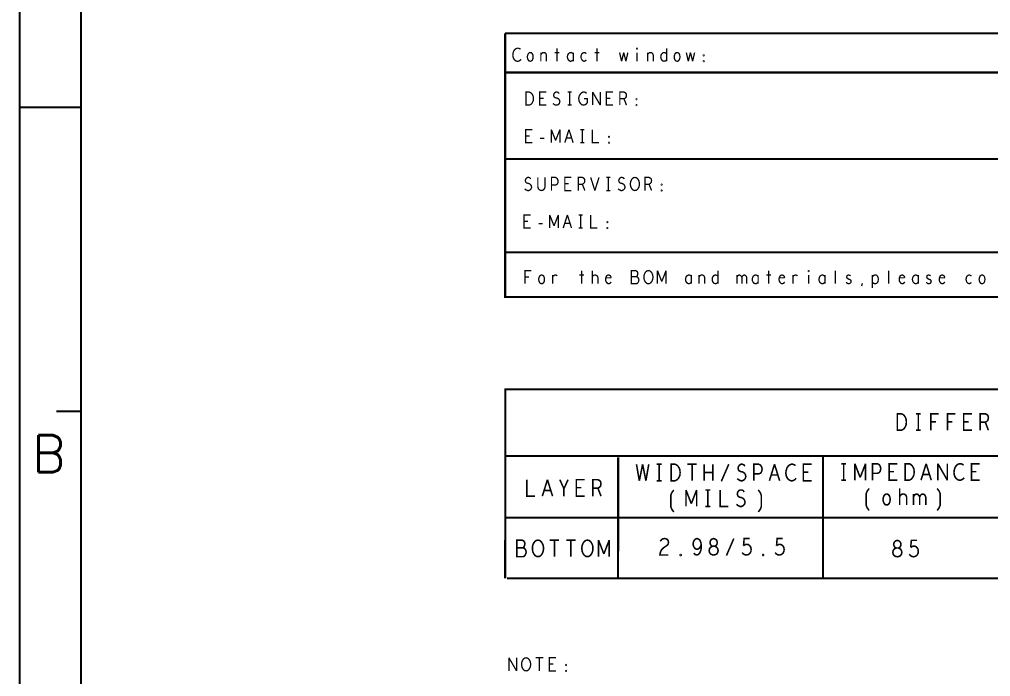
# Model space of a CAD drawing. Header units: millimetres. Extents: x 3885 to 4350, y -149 to 182.
# Drawn here: x 3884.5 to 3978.8, y 57.7 to 121.5 of the extents above; entities that cross this region are included whole.
import ezdxf

# ---------------------------------------------------------------- set-up
doc = ezdxf.new("R2010")
doc.units = ezdxf.units.MM
doc.header["$LTSCALE"] = 23.1
doc.linetypes.add('PHANTOM', pattern=[29.5, 9.5, -1.5, 3, -1.5, 3, -1.5, 9.5])
doc.layers.get('0').update_dxf_attribs({"linetype": 'CONTINUOUS'})
doc.layers.add('0PAPERF', color=2, linetype='PHANTOM', plot=False)
doc.styles.add('SIMPLEX', font='simplex.shx')

msp = doc.modelspace()

# ---------------------------------------------------------------- linework, layer by layer
for p, q in [((3890.491, 171.94), (3890.491, -143.045)), ((3890.491, 112.954), (3884.592, 112.954)), ((3890.491, 83.461), (3888.131, 83.461))]:
    msp.add_line(p, q)
for points, const_width in [([(3931.684, 120.154), (4053.503, 120.154)], 0.203), ([(3931.684, 107.962), (3931.684, 120.154)], 0.203), ([(3931.684, 116.344), (3931.684, 120.154)], 0.203), ([(3933.184, 118.601), (3933.087, 118.664), (3932.975, 118.707), (3932.846, 118.707), (3932.701, 118.643), (3932.588, 118.537), (3932.508, 118.41), (3932.444, 118.199), (3932.428, 118.008), (3932.46, 117.818), (3932.508, 117.691), (3932.604, 117.564), (3932.717, 117.479), (3932.83, 117.437), (3932.942, 117.437), (3933.055, 117.479), (3933.152, 117.543), (3933.232, 117.627)], 0.127), ([(3936.716, 118.707), (3936.716, 117.437)], 0.127), ([(3940.602, 118.707), (3940.602, 117.437)], 0.127), ([(3947.369, 118.707), (3947.369, 117.437)], 0.127), ([(3935.147, 118.072), (3935.212, 118.178), (3935.308, 118.262), (3935.437, 118.283), (3935.549, 118.262), (3935.646, 118.178), (3935.694, 118.029), (3935.694, 117.437)], 0.127), ([(3935.147, 117.437), (3935.147, 118.283)], 0.127), ([(3936.491, 118.283), (3936.941, 118.283)], 0.127), ([(3938.301, 118.135), (3938.237, 118.22), (3938.14, 118.262), (3938.027, 118.283), (3937.915, 118.241), (3937.818, 118.156), (3937.754, 118.029), (3937.722, 117.86), (3937.754, 117.691), (3937.818, 117.564), (3937.915, 117.479), (3938.027, 117.437), (3938.14, 117.458), (3938.237, 117.521), (3938.301, 117.606)], 0.127), ([(3938.301, 117.437), (3938.301, 118.283)], 0.127), ([(3939.564, 118.178), (3939.452, 118.262), (3939.355, 118.283), (3939.226, 118.241), (3939.13, 118.156), (3939.065, 118.008), (3939.049, 117.86), (3939.065, 117.712), (3939.13, 117.585), (3939.226, 117.479), (3939.355, 117.437), (3939.468, 117.479), (3939.564, 117.564)], 0.127), ([(3940.377, 118.283), (3940.827, 118.283)], 0.127), ([(3942.791, 118.283), (3942.984, 117.437)], 0.127), ([(3942.984, 117.437), (3943.193, 118.283)], 0.127), ([(3943.193, 118.283), (3943.402, 117.437)], 0.127), ([(3943.402, 117.437), (3943.595, 118.283)], 0.127), ([(3944.488, 118.283), (3944.488, 117.437)], 0.127), ([(3945.51, 118.072), (3945.575, 118.178), (3945.671, 118.262), (3945.8, 118.283), (3945.913, 118.262), (3946.009, 118.178), (3946.057, 118.029), (3946.057, 117.437)], 0.127), ([(3945.51, 117.437), (3945.51, 118.283)], 0.127), ([(3947.369, 117.627), (3947.304, 117.521), (3947.208, 117.458), (3947.095, 117.437), (3946.967, 117.479), (3946.87, 117.585), (3946.806, 117.712), (3946.79, 117.86), (3946.806, 118.008), (3946.87, 118.135), (3946.967, 118.241), (3947.095, 118.283), (3947.208, 118.262), (3947.288, 118.22), (3947.369, 118.135)], 0.127), ([(3949.268, 118.283), (3949.461, 117.437)], 0.127), ([(3949.461, 117.437), (3949.67, 118.283)], 0.127), ([(3949.67, 118.283), (3949.879, 117.437)], 0.127), ([(3949.879, 117.437), (3950.072, 118.283)], 0.127), ([(3931.684, 116.344), (3931.684, 116.363)], 0.203), ([(4053.503, 116.344), (3931.684, 116.344)], 0.203), ([(3935.686, 113.179), (3935.042, 113.179), (3935.042, 114.449), (3935.686, 114.449)], 0.127), ([(3936.322, 113.348), (3936.451, 113.242), (3936.595, 113.179), (3936.724, 113.179), (3936.853, 113.242), (3936.949, 113.348), (3936.997, 113.496), (3936.965, 113.644), (3936.885, 113.771), (3936.74, 113.856), (3936.547, 113.898), (3936.434, 113.983), (3936.386, 114.131), (3936.418, 114.279), (3936.499, 114.385), (3936.611, 114.449), (3936.724, 114.449), (3936.837, 114.406), (3936.933, 114.301)], 0.127), ([(3937.762, 114.449), (3938.148, 114.449)], 0.127), ([(3937.955, 114.449), (3937.955, 113.179)], 0.127), ([(3939.347, 113.814), (3939.669, 113.814), (3939.669, 113.433), (3939.572, 113.306), (3939.459, 113.221), (3939.299, 113.179), (3939.138, 113.221), (3939.025, 113.306), (3938.929, 113.433), (3938.864, 113.581), (3938.832, 113.75), (3938.832, 113.898), (3938.864, 114.025), (3938.929, 114.174), (3939.025, 114.301), (3939.122, 114.385), (3939.25, 114.449), (3939.363, 114.449), (3939.492, 114.406), (3939.588, 114.322)], 0.127), ([(3940.176, 114.449), (3940.916, 113.179)], 0.127), ([(3940.176, 113.179), (3940.176, 114.449)], 0.127), ([(3940.916, 113.179), (3940.916, 114.449)], 0.127), ([(3942.163, 113.179), (3941.519, 113.179), (3941.519, 114.449), (3942.163, 114.449)], 0.127), ([(3942.815, 113.179), (3942.815, 114.449), (3943.217, 114.449), (3943.346, 114.385), (3943.426, 114.301), (3943.458, 114.131), (3943.426, 113.962), (3943.33, 113.856), (3943.217, 113.793), (3942.815, 113.793)], 0.127), ([(3935.428, 113.835), (3935.042, 113.835)], 0.127), ([(3937.762, 113.179), (3938.148, 113.179)], 0.127), ([(3941.905, 113.835), (3941.519, 113.835)], 0.127), ([(3943.217, 113.793), (3943.458, 113.179)], 0.127), ([(3934.313, 109.539), (3933.67, 109.539), (3933.67, 110.809), (3934.313, 110.809)], 0.127), ([(3936.164, 110.809), (3936.582, 109.751)], 0.127), ([(3936.164, 109.539), (3936.164, 110.809)], 0.127), ([(3936.582, 109.751), (3937.001, 110.809)], 0.127), ([(3937.001, 110.809), (3937.001, 109.539)], 0.127), ([(3937.476, 109.539), (3937.878, 110.809)], 0.127), ([(3937.878, 110.809), (3938.28, 109.539)], 0.127), ([(3938.98, 110.809), (3939.366, 110.809)], 0.127), ([(3939.173, 110.809), (3939.173, 109.539)], 0.127), ([(3940.147, 110.809), (3940.147, 109.539), (3940.79, 109.539)], 0.127), ([(3934.056, 110.196), (3933.67, 110.196)], 0.127), ([(3935.078, 109.963), (3935.496, 109.963)], 0.127), ([(3938.135, 109.984), (3937.62, 109.984)], 0.127), ([(3938.98, 109.539), (3939.366, 109.539)], 0.127), ([(3931.684, 107.962), (4053.503, 107.962)], 0.203), ([(3931.684, 98.886), (3931.684, 107.962)], 0.203), ([(3933.576, 105.063), (3933.705, 104.957), (3933.85, 104.894), (3933.978, 104.894), (3934.107, 104.957), (3934.204, 105.063), (3934.252, 105.211), (3934.22, 105.359), (3934.139, 105.486), (3933.995, 105.571), (3933.802, 105.613), (3933.689, 105.698), (3933.641, 105.846), (3933.673, 105.994), (3933.753, 106.1), (3933.866, 106.164), (3933.978, 106.164), (3934.091, 106.121), (3934.188, 106.016)], 0.127), ([(3934.856, 106.164), (3934.856, 105.254), (3934.92, 105.063), (3935.049, 104.936), (3935.209, 104.894), (3935.37, 104.936), (3935.499, 105.063), (3935.563, 105.254), (3935.563, 106.164)], 0.127), ([(3936.183, 104.894), (3936.183, 106.164), (3936.569, 106.164), (3936.698, 106.1), (3936.794, 105.952), (3936.827, 105.783), (3936.794, 105.613), (3936.714, 105.486), (3936.569, 105.423), (3936.183, 105.423)], 0.127), ([(3938.122, 104.894), (3937.478, 104.894), (3937.478, 106.164), (3938.122, 106.164)], 0.127), ([(3937.865, 105.55), (3937.478, 105.55)], 0.127), ([(3938.774, 104.894), (3938.774, 106.164), (3939.176, 106.164), (3939.305, 106.1), (3939.385, 106.016), (3939.418, 105.846), (3939.385, 105.677), (3939.289, 105.571), (3939.176, 105.508), (3938.774, 105.508)], 0.127), ([(3939.176, 105.508), (3939.418, 104.894)], 0.127), ([(3939.989, 106.164), (3940.391, 104.894)], 0.127), ([(3940.391, 104.894), (3940.793, 106.164)], 0.127), ([(3941.493, 106.164), (3941.88, 106.164)], 0.127), ([(3941.686, 106.164), (3941.686, 104.894)], 0.127), ([(3942.644, 105.063), (3942.773, 104.957), (3942.918, 104.894), (3943.046, 104.894), (3943.175, 104.957), (3943.271, 105.063), (3943.32, 105.211), (3943.287, 105.359), (3943.207, 105.486), (3943.062, 105.571), (3942.869, 105.613), (3942.757, 105.698), (3942.708, 105.846), (3942.741, 105.994), (3942.821, 106.1), (3942.934, 106.164), (3943.046, 106.164), (3943.159, 106.121), (3943.255, 106.016)], 0.127), ([(3945.251, 104.894), (3945.251, 106.164), (3945.653, 106.164), (3945.782, 106.1), (3945.862, 106.016), (3945.895, 105.846), (3945.862, 105.677), (3945.766, 105.571), (3945.653, 105.508), (3945.251, 105.508)], 0.127), ([(3945.653, 105.508), (3945.895, 104.894)], 0.127), ([(3941.493, 104.894), (3941.88, 104.894)], 0.127), ([(3934.159, 101.254), (3933.515, 101.254), (3933.515, 102.524), (3934.159, 102.524)], 0.127), ([(3933.901, 101.911), (3933.515, 101.911)], 0.127), ([(3936.009, 102.524), (3936.428, 101.466)], 0.127), ([(3936.009, 101.254), (3936.009, 102.524)], 0.127), ([(3936.428, 101.466), (3936.846, 102.524)], 0.127), ([(3936.846, 102.524), (3936.846, 101.254)], 0.127), ([(3937.321, 101.254), (3937.723, 102.524)], 0.127), ([(3937.723, 102.524), (3938.125, 101.254)], 0.127), ([(3938.825, 102.524), (3939.212, 102.524)], 0.127), ([(3939.018, 102.524), (3939.018, 101.254)], 0.127), ([(3939.992, 102.524), (3939.992, 101.254), (3940.636, 101.254)], 0.127), ([(3934.923, 101.678), (3935.341, 101.678)], 0.127), ([(3937.98, 101.699), (3937.466, 101.699)], 0.127), ([(3938.825, 101.254), (3939.212, 101.254)], 0.127), ([(3931.684, 98.886), (4053.503, 98.886)], 0.203), ([(4053.503, 94.568), (3931.684, 94.568), (3931.684, 98.886)], 0.203), ([(3933.626, 95.851), (3933.626, 97.121), (3934.237, 97.121)], 0.127), ([(3939.113, 97.121), (3939.113, 95.851)], 0.127), ([(3940.135, 95.851), (3940.135, 97.121)], 0.127), ([(3944.423, 96.528), (3944.487, 96.592), (3944.536, 96.697), (3944.568, 96.846), (3944.536, 96.973), (3944.471, 97.057), (3944.359, 97.121), (3943.924, 97.121), (3943.924, 95.851), (3944.455, 95.851), (3944.568, 95.935), (3944.632, 96.062), (3944.664, 96.211), (3944.632, 96.359), (3944.536, 96.486), (3944.423, 96.528), (3943.924, 96.528)], 0.127), ([(3946.467, 97.121), (3946.885, 96.062)], 0.127), ([(3946.467, 95.851), (3946.467, 97.121)], 0.127), ([(3946.885, 96.062), (3947.303, 97.121)], 0.127), ([(3947.303, 97.121), (3947.303, 95.851)], 0.127), ([(3952.356, 97.121), (3952.356, 95.851)], 0.127), ([(3957.248, 97.121), (3957.248, 95.851)], 0.127), ([(3963.725, 95.851), (3963.725, 97.121)], 0.127), ([(3968.907, 95.851), (3968.907, 97.121)], 0.127), ([(3934.012, 96.507), (3933.626, 96.507)], 0.127), ([(3936.297, 96.528), (3936.377, 96.613), (3936.458, 96.676), (3936.57, 96.697), (3936.651, 96.676), (3936.747, 96.613)], 0.127), ([(3936.297, 95.851), (3936.297, 96.697)], 0.127), ([(3938.887, 96.697), (3939.338, 96.697)], 0.127), ([(3940.135, 96.507), (3940.215, 96.613), (3940.296, 96.676), (3940.424, 96.697), (3940.521, 96.676), (3940.633, 96.592), (3940.682, 96.465), (3940.682, 95.851)], 0.127), ([(3941.977, 96.422), (3941.929, 96.57), (3941.848, 96.655), (3941.736, 96.697), (3941.623, 96.676), (3941.526, 96.613), (3941.462, 96.465), (3941.43, 96.338), (3941.43, 96.211), (3941.462, 96.084), (3941.543, 95.957), (3941.639, 95.872), (3941.752, 95.851), (3941.864, 95.893), (3941.977, 96.02)], 0.127), ([(3941.462, 96.422), (3941.977, 96.422)], 0.127), ([(3949.765, 96.549), (3949.701, 96.634), (3949.605, 96.676), (3949.492, 96.697), (3949.379, 96.655), (3949.283, 96.57), (3949.219, 96.443), (3949.186, 96.274), (3949.219, 96.105), (3949.283, 95.978), (3949.379, 95.893), (3949.492, 95.851), (3949.605, 95.872), (3949.701, 95.935), (3949.765, 96.02)], 0.127), ([(3949.765, 95.851), (3949.765, 96.697)], 0.127), ([(3950.498, 96.486), (3950.562, 96.592), (3950.659, 96.676), (3950.787, 96.697), (3950.9, 96.676), (3950.997, 96.592), (3951.045, 96.443), (3951.045, 95.851)], 0.127), ([(3950.498, 95.851), (3950.498, 96.697)], 0.127), ([(3952.356, 96.041), (3952.292, 95.935), (3952.195, 95.872), (3952.083, 95.851), (3951.954, 95.893), (3951.858, 95.999), (3951.793, 96.126), (3951.777, 96.274), (3951.793, 96.422), (3951.858, 96.549), (3951.954, 96.655), (3952.083, 96.697), (3952.195, 96.676), (3952.276, 96.634), (3952.356, 96.549)], 0.127), ([(3954.175, 96.465), (3954.223, 96.57), (3954.304, 96.655), (3954.416, 96.697), (3954.529, 96.655), (3954.609, 96.57), (3954.658, 96.465), (3954.658, 95.851)], 0.127), ([(3954.175, 95.851), (3954.175, 96.697)], 0.127), ([(3954.658, 96.465), (3954.706, 96.57), (3954.786, 96.655), (3954.899, 96.697), (3955.011, 96.655), (3955.092, 96.57), (3955.14, 96.443), (3955.14, 95.851)], 0.127), ([(3956.242, 96.549), (3956.178, 96.634), (3956.082, 96.676), (3955.969, 96.697), (3955.856, 96.655), (3955.76, 96.57), (3955.696, 96.443), (3955.663, 96.274), (3955.696, 96.105), (3955.76, 95.978), (3955.856, 95.893), (3955.969, 95.851), (3956.082, 95.872), (3956.178, 95.935), (3956.242, 96.02)], 0.127), ([(3956.242, 95.851), (3956.242, 96.697)], 0.127), ([(3957.023, 96.697), (3957.474, 96.697)], 0.127), ([(3958.817, 96.422), (3958.769, 96.57), (3958.688, 96.655), (3958.576, 96.697), (3958.463, 96.676), (3958.367, 96.613), (3958.302, 96.465), (3958.27, 96.338), (3958.27, 96.211), (3958.302, 96.084), (3958.383, 95.957), (3958.479, 95.872), (3958.592, 95.851), (3958.704, 95.893), (3958.817, 96.02)], 0.127), ([(3958.302, 96.422), (3958.817, 96.422)], 0.127), ([(3959.614, 96.528), (3959.694, 96.613), (3959.775, 96.676), (3959.887, 96.697), (3959.968, 96.676), (3960.064, 96.613)], 0.127), ([(3959.614, 95.851), (3959.614, 96.697)], 0.127), ([(3961.135, 96.697), (3961.135, 95.851)], 0.127), ([(3962.719, 96.549), (3962.655, 96.634), (3962.559, 96.676), (3962.446, 96.697), (3962.333, 96.655), (3962.237, 96.57), (3962.173, 96.443), (3962.14, 96.274), (3962.173, 96.105), (3962.237, 95.978), (3962.333, 95.893), (3962.446, 95.851), (3962.559, 95.872), (3962.655, 95.935), (3962.719, 96.02)], 0.127), ([(3962.719, 95.851), (3962.719, 96.697)], 0.127), ([(3964.779, 95.999), (3964.86, 95.914), (3964.972, 95.851), (3965.069, 95.851), (3965.165, 95.893), (3965.23, 95.957), (3965.262, 96.041), (3965.246, 96.168), (3965.181, 96.232), (3964.892, 96.359), (3964.828, 96.507), (3964.86, 96.613), (3964.924, 96.676), (3965.021, 96.697), (3965.117, 96.676), (3965.214, 96.613)], 0.127), ([(3967.322, 96.507), (3967.402, 96.613), (3967.483, 96.676), (3967.612, 96.697), (3967.724, 96.676), (3967.837, 96.57), (3967.885, 96.422), (3967.901, 96.274), (3967.885, 96.126), (3967.837, 95.978), (3967.74, 95.893), (3967.612, 95.851), (3967.499, 95.872), (3967.386, 95.935), (3967.322, 96.02)], 0.127), ([(3967.322, 95.427), (3967.322, 96.697)], 0.127), ([(3970.476, 96.422), (3970.428, 96.57), (3970.347, 96.655), (3970.235, 96.697), (3970.122, 96.676), (3970.025, 96.613), (3969.961, 96.465), (3969.929, 96.338), (3969.929, 96.211), (3969.961, 96.084), (3970.042, 95.957), (3970.138, 95.872), (3970.251, 95.851), (3970.363, 95.893), (3970.476, 96.02)], 0.127), ([(3969.961, 96.422), (3970.476, 96.422)], 0.127), ([(3971.787, 96.549), (3971.723, 96.634), (3971.626, 96.676), (3971.514, 96.697), (3971.401, 96.655), (3971.305, 96.57), (3971.24, 96.443), (3971.208, 96.274), (3971.24, 96.105), (3971.305, 95.978), (3971.401, 95.893), (3971.514, 95.851), (3971.626, 95.872), (3971.723, 95.935), (3971.787, 96.02)], 0.127), ([(3971.787, 95.851), (3971.787, 96.697)], 0.127), ([(3972.552, 95.999), (3972.632, 95.914), (3972.745, 95.851), (3972.841, 95.851), (3972.938, 95.893), (3973.002, 95.957), (3973.034, 96.041), (3973.018, 96.168), (3972.954, 96.232), (3972.664, 96.359), (3972.6, 96.507), (3972.632, 96.613), (3972.697, 96.676), (3972.793, 96.697), (3972.89, 96.676), (3972.986, 96.613)], 0.127), ([(3974.362, 96.422), (3974.314, 96.57), (3974.233, 96.655), (3974.121, 96.697), (3974.008, 96.676), (3973.911, 96.613), (3973.847, 96.465), (3973.815, 96.338), (3973.815, 96.211), (3973.847, 96.084), (3973.928, 95.957), (3974.024, 95.872), (3974.137, 95.851), (3974.249, 95.893), (3974.362, 96.02)], 0.127), ([(3973.847, 96.422), (3974.362, 96.422)], 0.127), ([(3976.937, 96.592), (3976.824, 96.676), (3976.728, 96.697), (3976.599, 96.655), (3976.502, 96.57), (3976.438, 96.422), (3976.422, 96.274), (3976.438, 96.126), (3976.502, 95.999), (3976.599, 95.893), (3976.728, 95.851), (3976.84, 95.893), (3976.937, 95.978)], 0.127), ([(3966.284, 95.618), (3966.348, 95.893)], 0.127), ([(3931.697, 85.685), (3931.689, 67.272)], 0.203), ([(3931.632, 85.596), (4053.481, 85.596)], 0.203), ([(3971.549, 83.233), (3972.026, 83.233)], 0.152), ([(3971.788, 83.233), (3971.788, 81.633)], 0.152), ([(3973.01, 81.633), (3973.01, 83.233), (3973.766, 83.233)], 0.152), ([(3974.61, 81.633), (3974.61, 83.233), (3975.366, 83.233)], 0.152), ([(3976.986, 81.633), (3976.19, 81.633), (3976.19, 83.233), (3976.986, 83.233)], 0.152), ([(3977.79, 81.633), (3977.79, 83.233), (3978.288, 83.233), (3978.447, 83.153), (3978.546, 83.046), (3978.586, 82.833), (3978.546, 82.62), (3978.427, 82.486), (3978.288, 82.406), (3977.79, 82.406)], 0.152), ([(3973.487, 82.46), (3973.01, 82.46)], 0.152), ([(3975.087, 82.46), (3974.61, 82.46)], 0.152), ([(3976.668, 82.46), (3976.19, 82.46)], 0.152), ([(3978.288, 82.406), (3978.586, 81.633)], 0.152), ([(3971.549, 81.633), (3972.026, 81.633)], 0.152), ([(4053.478, 79.119), (3931.647, 79.13)], 0.203), ([(3962.537, 79.103), (3962.532, 67.295)], 0.203), ([(3942.653, 79.016), (3942.648, 67.209)], 0.203), ([(3944.429, 78.332), (3944.708, 76.732)], 0.152), ([(3944.708, 76.732), (3945.026, 78.332)], 0.152), ([(3945.026, 78.332), (3945.345, 76.732)], 0.152), ([(3945.345, 76.732), (3945.623, 78.332)], 0.152), ([(3946.388, 78.332), (3946.865, 78.332)], 0.152), ([(3946.627, 78.332), (3946.627, 76.732)], 0.152), ([(3949.369, 78.332), (3950.285, 78.332)], 0.152), ([(3949.827, 78.332), (3949.827, 76.732)], 0.152), ([(3951.009, 76.732), (3951.009, 78.332)], 0.152), ([(3951.845, 78.332), (3951.845, 76.732)], 0.152), ([(3952.669, 76.678), (3953.385, 78.332)], 0.152), ([(3954.21, 76.945), (3954.369, 76.812), (3954.548, 76.732), (3954.707, 76.732), (3954.866, 76.812), (3954.986, 76.945), (3955.045, 77.132), (3955.005, 77.319), (3954.906, 77.479), (3954.727, 77.585), (3954.488, 77.639), (3954.349, 77.745), (3954.289, 77.932), (3954.329, 78.119), (3954.429, 78.252), (3954.568, 78.332), (3954.707, 78.332), (3954.846, 78.279), (3954.966, 78.145)], 0.152), ([(3955.83, 76.732), (3955.83, 78.332), (3956.307, 78.332), (3956.466, 78.252), (3956.586, 78.065), (3956.626, 77.852), (3956.586, 77.639), (3956.486, 77.479), (3956.307, 77.399), (3955.83, 77.399)], 0.152), ([(3957.331, 76.732), (3957.828, 78.332)], 0.152), ([(3957.828, 78.332), (3958.325, 76.732)], 0.152), ([(3959.866, 78.199), (3959.746, 78.279), (3959.607, 78.332), (3959.448, 78.332), (3959.269, 78.252), (3959.13, 78.119), (3959.03, 77.959), (3958.951, 77.692), (3958.931, 77.452), (3958.97, 77.212), (3959.03, 77.052), (3959.149, 76.892), (3959.289, 76.785), (3959.428, 76.732), (3959.567, 76.732), (3959.707, 76.785), (3959.826, 76.865), (3959.925, 76.972)], 0.152), ([(3961.426, 76.732), (3960.63, 76.732), (3960.63, 78.332), (3961.426, 78.332)], 0.152), ([(3964.304, 78.384), (3964.782, 78.384)], 0.152), ([(3964.543, 78.384), (3964.543, 76.784)], 0.152), ([(3965.626, 76.784), (3965.626, 78.384)], 0.152), ([(3965.626, 78.384), (3966.143, 77.051)], 0.152), ([(3966.143, 77.051), (3966.661, 78.384)], 0.152), ([(3966.661, 78.384), (3966.661, 76.784)], 0.152), ([(3967.345, 76.784), (3967.345, 78.384), (3967.823, 78.384), (3967.982, 78.304), (3968.101, 78.118), (3968.141, 77.904), (3968.101, 77.691), (3968.002, 77.531), (3967.823, 77.451), (3967.345, 77.451)], 0.152), ([(3969.742, 76.784), (3968.946, 76.784), (3968.946, 78.384), (3969.742, 78.384)], 0.152), ([(3972.047, 76.784), (3972.544, 78.384)], 0.152), ([(3972.544, 78.384), (3973.041, 76.784)], 0.152), ([(3973.686, 76.784), (3973.686, 78.384)], 0.152), ([(3973.686, 78.384), (3974.602, 76.784)], 0.152), ([(3974.602, 76.784), (3974.602, 78.384)], 0.152), ([(3976.182, 78.251), (3976.063, 78.331), (3975.923, 78.384), (3975.764, 78.384), (3975.585, 78.304), (3975.446, 78.171), (3975.346, 78.011), (3975.267, 77.744), (3975.247, 77.504), (3975.287, 77.264), (3975.346, 77.104), (3975.466, 76.944), (3975.605, 76.837), (3975.744, 76.784), (3975.884, 76.784), (3976.023, 76.837), (3976.142, 76.917), (3976.242, 77.024)], 0.152), ([(3977.743, 76.784), (3976.947, 76.784), (3976.947, 78.384), (3977.743, 78.384)], 0.152), ([(3951.845, 77.532), (3951.009, 77.532)], 0.152), ([(3958.146, 77.292), (3957.51, 77.292)], 0.152), ([(3961.108, 77.559), (3960.63, 77.559)], 0.152), ([(3969.423, 77.611), (3968.946, 77.611)], 0.152), ([(3972.862, 77.344), (3972.226, 77.344)], 0.152), ([(3977.424, 77.611), (3976.947, 77.611)], 0.152), ([(3933.791, 76.836), (3933.791, 75.236), (3934.587, 75.236)], 0.152), ([(3935.292, 75.236), (3935.789, 76.836)], 0.152), ([(3935.789, 76.836), (3936.286, 75.236)], 0.152), ([(3937.389, 75.236), (3937.389, 75.956), (3936.991, 76.836)], 0.152), ([(3937.787, 76.836), (3937.389, 75.956)], 0.152), ([(3939.388, 75.236), (3938.591, 75.236), (3938.591, 76.836), (3939.388, 76.836)], 0.152), ([(3940.192, 75.236), (3940.192, 76.836), (3940.689, 76.836), (3940.848, 76.756), (3940.948, 76.649), (3940.988, 76.436), (3940.948, 76.223), (3940.828, 76.089), (3940.689, 76.009), (3940.192, 76.009)], 0.152), ([(3946.388, 76.732), (3946.865, 76.732)], 0.152), ([(3964.304, 76.784), (3964.782, 76.784)], 0.152), ([(3936.107, 75.796), (3935.471, 75.796)], 0.152), ([(3939.069, 76.063), (3938.591, 76.063)], 0.152), ([(3940.689, 76.009), (3940.988, 75.236)], 0.152), ([(3948.052, 73.703), (3947.853, 73.97), (3947.754, 74.237), (3947.754, 75.304), (3947.853, 75.57), (3948.052, 75.837)], 0.152), ([(3949.234, 75.837), (3949.752, 74.503)], 0.152), ([(3949.234, 74.237), (3949.234, 75.837)], 0.152), ([(3949.752, 74.503), (3950.269, 75.837)], 0.152), ([(3950.269, 75.837), (3950.269, 74.237)], 0.152), ([(3951.113, 75.837), (3951.591, 75.837)], 0.152), ([(3951.352, 75.837), (3951.352, 74.237)], 0.152), ([(3952.554, 75.837), (3952.554, 74.237), (3953.35, 74.237)], 0.152), ([(3954.135, 74.45), (3954.294, 74.317), (3954.473, 74.237), (3954.632, 74.237), (3954.791, 74.317), (3954.91, 74.45), (3954.97, 74.637), (3954.93, 74.824), (3954.831, 74.984), (3954.652, 75.09), (3954.413, 75.144), (3954.274, 75.25), (3954.214, 75.437), (3954.254, 75.624), (3954.353, 75.757), (3954.493, 75.837), (3954.632, 75.837), (3954.771, 75.784), (3954.891, 75.65)], 0.152), ([(3956.252, 73.703), (3956.451, 73.97), (3956.551, 74.237), (3956.551, 75.304), (3956.451, 75.57), (3956.252, 75.837)], 0.152), ([(3967.014, 73.848), (3966.815, 74.115), (3966.715, 74.381), (3966.715, 75.448), (3966.815, 75.715), (3967.014, 75.981)], 0.152), ([(3969.975, 74.381), (3969.975, 75.981)], 0.152), ([(3969.975, 75.208), (3970.075, 75.341), (3970.175, 75.421), (3970.334, 75.448), (3970.453, 75.421), (3970.592, 75.315), (3970.652, 75.155), (3970.652, 74.381)], 0.152), ([(3971.317, 75.155), (3971.377, 75.288), (3971.476, 75.395), (3971.616, 75.448), (3971.755, 75.395), (3971.854, 75.288), (3971.914, 75.155), (3971.914, 74.381)], 0.152), ([(3971.317, 74.381), (3971.317, 75.448)], 0.152), ([(3971.914, 75.155), (3971.974, 75.288), (3972.073, 75.395), (3972.212, 75.448), (3972.352, 75.395), (3972.451, 75.288), (3972.511, 75.128), (3972.511, 74.381)], 0.152), ([(3973.614, 73.848), (3973.813, 74.115), (3973.912, 74.381), (3973.912, 75.448), (3973.813, 75.715), (3973.614, 75.981)], 0.152), ([(3951.113, 74.237), (3951.591, 74.237)], 0.152), ([(3931.632, 73.15), (4049.361, 73.15)], 0.203), ([(4053.475, 73.15), (3931.632, 73.15)], 0.203), ([(3933.425, 70.221), (3933.504, 70.301), (3933.564, 70.434), (3933.604, 70.621), (3933.564, 70.781), (3933.485, 70.888), (3933.345, 70.968), (3932.808, 70.968), (3932.808, 69.368), (3933.465, 69.368), (3933.604, 69.474), (3933.683, 69.634), (3933.723, 69.821), (3933.683, 70.008), (3933.564, 70.168), (3933.425, 70.221), (3932.808, 70.221)], 0.152), ([(3936.008, 70.968), (3936.924, 70.968)], 0.152), ([(3936.466, 70.968), (3936.466, 69.368)], 0.152), ([(3937.609, 70.968), (3938.524, 70.968)], 0.152), ([(3938.066, 70.968), (3938.066, 69.368)], 0.152), ([(3940.749, 70.968), (3941.267, 69.634)], 0.152), ([(3940.749, 69.368), (3940.749, 70.968)], 0.152), ([(3941.267, 69.634), (3941.784, 70.968)], 0.152), ([(3941.784, 70.968), (3941.784, 69.368)], 0.152), ([(3946.742, 70.858), (3946.861, 71.018), (3947, 71.098), (3947.16, 71.125), (3947.359, 71.072), (3947.498, 70.938), (3947.538, 70.778), (3947.518, 70.618), (3947.438, 70.485), (3947.04, 70.218), (3946.861, 70.032), (3946.742, 69.765), (3946.702, 69.525), (3947.538, 69.525)], 0.152), ([(3949.982, 69.712), (3950.121, 69.578), (3950.28, 69.525), (3950.44, 69.578), (3950.579, 69.738), (3950.678, 69.978), (3950.718, 70.218), (3950.718, 70.512), (3950.678, 70.752), (3950.579, 70.965), (3950.459, 71.072), (3950.32, 71.125), (3950.161, 71.072), (3950.042, 70.965), (3949.962, 70.805), (3949.922, 70.592), (3949.962, 70.405), (3950.062, 70.218), (3950.181, 70.112), (3950.32, 70.085), (3950.479, 70.138), (3950.599, 70.272), (3950.718, 70.512)], 0.152), ([(3953.162, 69.471), (3953.879, 71.125)], 0.152), ([(3954.822, 70.432), (3954.882, 71.125), (3955.419, 71.125)], 0.152), ([(3958.023, 70.432), (3958.082, 71.125), (3958.62, 71.125)], 0.152), ([(3971.048, 70.261), (3971.108, 70.954), (3971.645, 70.954)], 0.152), ([(3954.683, 69.765), (3954.803, 69.631), (3954.942, 69.551), (3955.121, 69.525), (3955.3, 69.578), (3955.439, 69.685), (3955.539, 69.872), (3955.558, 70.085), (3955.519, 70.298), (3955.419, 70.432), (3955.28, 70.538), (3955.141, 70.565), (3955.001, 70.538), (3954.822, 70.432)], 0.152), ([(3957.884, 69.765), (3958.003, 69.631), (3958.142, 69.551), (3958.321, 69.525), (3958.5, 69.578), (3958.639, 69.685), (3958.739, 69.872), (3958.759, 70.085), (3958.719, 70.298), (3958.62, 70.432), (3958.48, 70.538), (3958.341, 70.565), (3958.202, 70.538), (3958.023, 70.432)], 0.152), ([(3970.909, 69.594), (3971.029, 69.461), (3971.168, 69.381), (3971.347, 69.354), (3971.526, 69.407), (3971.665, 69.514), (3971.765, 69.701), (3971.784, 69.914), (3971.745, 70.128), (3971.645, 70.261), (3971.506, 70.368), (3971.367, 70.394), (3971.227, 70.368), (3971.048, 70.261)], 0.152), ([(4053.473, 67.272), (3931.863, 67.272)], 0.203), ([(3932.052, 58.283), (3932.052, 59.553)], 0.127), ([(3932.052, 59.553), (3932.792, 58.283)], 0.127), ([(3932.792, 58.283), (3932.792, 59.553)], 0.127), ([(3934.643, 59.553), (3935.383, 59.553)], 0.127), ([(3935.013, 59.553), (3935.013, 58.283)], 0.127), ([(3936.63, 58.283), (3935.986, 58.283), (3935.986, 59.553), (3936.63, 59.553)], 0.127), ([(3936.372, 58.939), (3935.986, 58.939)], 0.127)]:
    msp.add_lwpolyline(points, dxfattribs=dict(const_width=const_width))
for points, const_width in [([(3944.488, 118.622), (3944.456, 118.643), (3944.456, 118.686), (3944.488, 118.707), (3944.521, 118.686), (3944.521, 118.643)], 0.127), ([(3934.125, 117.437), (3934.029, 117.458), (3933.932, 117.543), (3933.868, 117.691), (3933.836, 117.86), (3933.868, 118.029), (3933.932, 118.178), (3934.029, 118.262), (3934.125, 118.283), (3934.222, 118.262), (3934.318, 118.178), (3934.382, 118.029), (3934.399, 117.86), (3934.382, 117.691), (3934.318, 117.543), (3934.222, 117.458)], 0.127), ([(3948.375, 117.437), (3948.278, 117.458), (3948.182, 117.543), (3948.117, 117.691), (3948.085, 117.86), (3948.117, 118.029), (3948.182, 118.178), (3948.278, 118.262), (3948.375, 118.283), (3948.471, 118.262), (3948.568, 118.178), (3948.632, 118.029), (3948.648, 117.86), (3948.632, 117.691), (3948.568, 117.543), (3948.471, 117.458)], 0.127), ([(3950.965, 117.966), (3950.933, 117.987), (3950.933, 118.029), (3950.965, 118.051), (3950.998, 118.029), (3950.998, 117.987)], 0.127), ([(3950.965, 117.394), (3950.933, 117.416), (3950.933, 117.458), (3950.965, 117.479), (3950.998, 117.458), (3950.998, 117.416)], 0.127), ([(3933.715, 113.179), (3933.715, 114.449), (3934.037, 114.449), (3934.165, 114.385), (3934.262, 114.301), (3934.342, 114.174), (3934.407, 114.025), (3934.423, 113.814), (3934.407, 113.602), (3934.342, 113.454), (3934.262, 113.327), (3934.165, 113.242), (3934.037, 113.179)], 0.127), ([(3944.432, 113.708), (3944.4, 113.729), (3944.4, 113.771), (3944.432, 113.793), (3944.464, 113.771), (3944.464, 113.729)], 0.127), ([(3944.432, 113.136), (3944.4, 113.158), (3944.4, 113.2), (3944.432, 113.221), (3944.464, 113.2), (3944.464, 113.158)], 0.127), ([(3941.764, 110.069), (3941.732, 110.09), (3941.732, 110.132), (3941.764, 110.153), (3941.796, 110.132), (3941.796, 110.09)], 0.127), ([(3941.764, 109.497), (3941.732, 109.518), (3941.732, 109.561), (3941.764, 109.582), (3941.796, 109.561), (3941.796, 109.518)], 0.127), ([(3944.277, 104.894), (3944.149, 104.915), (3944.036, 105), (3943.939, 105.127), (3943.875, 105.275), (3943.843, 105.444), (3943.843, 105.613), (3943.875, 105.783), (3943.939, 105.931), (3944.036, 106.058), (3944.149, 106.143), (3944.277, 106.164), (3944.406, 106.143), (3944.519, 106.058), (3944.615, 105.931), (3944.679, 105.783), (3944.712, 105.613), (3944.712, 105.444), (3944.679, 105.275), (3944.615, 105.127), (3944.519, 105), (3944.406, 104.915)], 0.127), ([(3946.868, 105.423), (3946.836, 105.444), (3946.836, 105.486), (3946.868, 105.508), (3946.9, 105.486), (3946.9, 105.444)], 0.127), ([(3946.868, 104.851), (3946.836, 104.873), (3946.836, 104.915), (3946.868, 104.936), (3946.9, 104.915), (3946.9, 104.873)], 0.127), ([(3941.609, 101.784), (3941.577, 101.805), (3941.577, 101.847), (3941.609, 101.868), (3941.642, 101.847), (3941.642, 101.805)], 0.127), ([(3941.609, 101.212), (3941.577, 101.233), (3941.577, 101.276), (3941.609, 101.297), (3941.642, 101.276), (3941.642, 101.233)], 0.127), ([(3945.59, 95.851), (3945.461, 95.872), (3945.348, 95.957), (3945.252, 96.084), (3945.188, 96.232), (3945.155, 96.401), (3945.155, 96.57), (3945.188, 96.74), (3945.252, 96.888), (3945.348, 97.015), (3945.461, 97.1), (3945.59, 97.121), (3945.718, 97.1), (3945.831, 97.015), (3945.928, 96.888), (3945.992, 96.74), (3946.024, 96.57), (3946.024, 96.401), (3945.992, 96.232), (3945.928, 96.084), (3945.831, 95.957), (3945.718, 95.872)], 0.127), ([(3961.135, 97.036), (3961.102, 97.057), (3961.102, 97.1), (3961.135, 97.121), (3961.167, 97.1), (3961.167, 97.057)], 0.127), ([(3935.227, 95.851), (3935.13, 95.872), (3935.033, 95.957), (3934.969, 96.105), (3934.937, 96.274), (3934.969, 96.443), (3935.033, 96.592), (3935.13, 96.676), (3935.227, 96.697), (3935.323, 96.676), (3935.42, 96.592), (3935.484, 96.443), (3935.5, 96.274), (3935.484, 96.105), (3935.42, 95.957), (3935.323, 95.872)], 0.127), ([(3977.975, 95.851), (3977.878, 95.872), (3977.782, 95.957), (3977.717, 96.105), (3977.685, 96.274), (3977.717, 96.443), (3977.782, 96.592), (3977.878, 96.676), (3977.975, 96.697), (3978.071, 96.676), (3978.168, 96.592), (3978.232, 96.443), (3978.248, 96.274), (3978.232, 96.105), (3978.168, 95.957), (3978.071, 95.872)], 0.127), ([(3969.75, 81.633), (3969.75, 83.233), (3970.147, 83.233), (3970.307, 83.153), (3970.426, 83.046), (3970.526, 82.886), (3970.605, 82.7), (3970.625, 82.433), (3970.605, 82.166), (3970.526, 81.979), (3970.426, 81.819), (3970.307, 81.713), (3970.147, 81.633)], 0.152), ([(3947.789, 76.732), (3947.789, 78.332), (3948.187, 78.332), (3948.346, 78.252), (3948.465, 78.145), (3948.565, 77.985), (3948.645, 77.799), (3948.664, 77.532), (3948.645, 77.265), (3948.565, 77.079), (3948.465, 76.919), (3948.346, 76.812), (3948.187, 76.732)], 0.152), ([(3970.506, 76.784), (3970.506, 78.384), (3970.904, 78.384), (3971.063, 78.304), (3971.182, 78.198), (3971.282, 78.038), (3971.362, 77.851), (3971.381, 77.584), (3971.362, 77.318), (3971.282, 77.131), (3971.182, 76.971), (3971.063, 76.864), (3970.904, 76.784)], 0.152), ([(3968.714, 74.381), (3968.594, 74.408), (3968.475, 74.515), (3968.395, 74.701), (3968.355, 74.915), (3968.395, 75.128), (3968.475, 75.315), (3968.594, 75.421), (3968.714, 75.448), (3968.833, 75.421), (3968.952, 75.315), (3969.032, 75.128), (3969.052, 74.915), (3969.032, 74.701), (3968.952, 74.515), (3968.833, 74.408)], 0.152), ([(3934.866, 69.368), (3934.707, 69.394), (3934.567, 69.501), (3934.448, 69.661), (3934.368, 69.848), (3934.329, 70.061), (3934.329, 70.274), (3934.368, 70.488), (3934.448, 70.674), (3934.567, 70.834), (3934.707, 70.941), (3934.866, 70.968), (3935.025, 70.941), (3935.164, 70.834), (3935.284, 70.674), (3935.363, 70.488), (3935.403, 70.274), (3935.403, 70.061), (3935.363, 69.848), (3935.284, 69.661), (3935.164, 69.501), (3935.025, 69.394)], 0.152), ([(3939.666, 69.368), (3939.507, 69.394), (3939.368, 69.501), (3939.249, 69.661), (3939.169, 69.848), (3939.129, 70.061), (3939.129, 70.274), (3939.169, 70.488), (3939.249, 70.674), (3939.368, 70.834), (3939.507, 70.941), (3939.666, 70.968), (3939.826, 70.941), (3939.965, 70.834), (3940.084, 70.674), (3940.164, 70.488), (3940.204, 70.274), (3940.204, 70.061), (3940.164, 69.848), (3940.084, 69.661), (3939.965, 69.501), (3939.826, 69.394)], 0.152), ([(3951.92, 69.525), (3952.06, 69.551), (3952.219, 69.631), (3952.318, 69.765), (3952.358, 69.952), (3952.318, 70.138), (3952.199, 70.298), (3952.02, 70.378), (3951.821, 70.378), (3951.701, 70.432), (3951.602, 70.565), (3951.562, 70.752), (3951.622, 70.938), (3951.761, 71.072), (3951.92, 71.125), (3952.08, 71.072), (3952.219, 70.938), (3952.279, 70.752), (3952.239, 70.565), (3952.139, 70.432), (3952.02, 70.378), (3951.821, 70.378), (3951.642, 70.298), (3951.522, 70.138), (3951.483, 69.952), (3951.522, 69.765), (3951.622, 69.631), (3951.781, 69.551)], 0.152), ([(3969.747, 69.354), (3969.886, 69.381), (3970.045, 69.461), (3970.145, 69.594), (3970.184, 69.781), (3970.145, 69.968), (3970.025, 70.128), (3969.846, 70.208), (3969.647, 70.208), (3969.528, 70.261), (3969.428, 70.394), (3969.388, 70.581), (3969.448, 70.768), (3969.587, 70.901), (3969.747, 70.954), (3969.906, 70.901), (3970.045, 70.768), (3970.105, 70.581), (3970.065, 70.394), (3969.966, 70.261), (3969.846, 70.208), (3969.647, 70.208), (3969.468, 70.128), (3969.349, 69.968), (3969.309, 69.781), (3969.349, 69.594), (3969.448, 69.461), (3969.607, 69.381)], 0.152), ([(3948.72, 69.471), (3948.68, 69.498), (3948.68, 69.551), (3948.72, 69.578), (3948.76, 69.551), (3948.76, 69.498)], 0.152), ([(3956.721, 69.471), (3956.681, 69.498), (3956.681, 69.551), (3956.721, 69.578), (3956.761, 69.551), (3956.761, 69.498)], 0.152), ([(3933.717, 58.283), (3933.588, 58.304), (3933.476, 58.388), (3933.379, 58.515), (3933.315, 58.664), (3933.283, 58.833), (3933.283, 59.002), (3933.315, 59.172), (3933.379, 59.32), (3933.476, 59.447), (3933.588, 59.531), (3933.717, 59.553), (3933.846, 59.531), (3933.959, 59.447), (3934.055, 59.32), (3934.119, 59.172), (3934.152, 59.002), (3934.152, 58.833), (3934.119, 58.664), (3934.055, 58.515), (3933.959, 58.388), (3933.846, 58.304)], 0.127), ([(3937.603, 58.812), (3937.571, 58.833), (3937.571, 58.875), (3937.603, 58.896), (3937.636, 58.875), (3937.636, 58.833)], 0.127), ([(3937.603, 58.24), (3937.571, 58.261), (3937.571, 58.304), (3937.603, 58.325), (3937.636, 58.304), (3937.636, 58.261)], 0.127)]:
    msp.add_lwpolyline(points, close=True, dxfattribs=dict(const_width=const_width))
at = {"layer": '0PAPERF'}
msp.add_line((3884.542, 181.847), (3884.542, -148.989), dxfattribs=at)

# ---------------------------------------------------------------- texts
at = {"style": 'SIMPLEX'}
msp.add_text('B', height=3.586, dxfattribs=at).set_placement((3885.772, 77.562))

doc.saveas('drawing.dxf')
